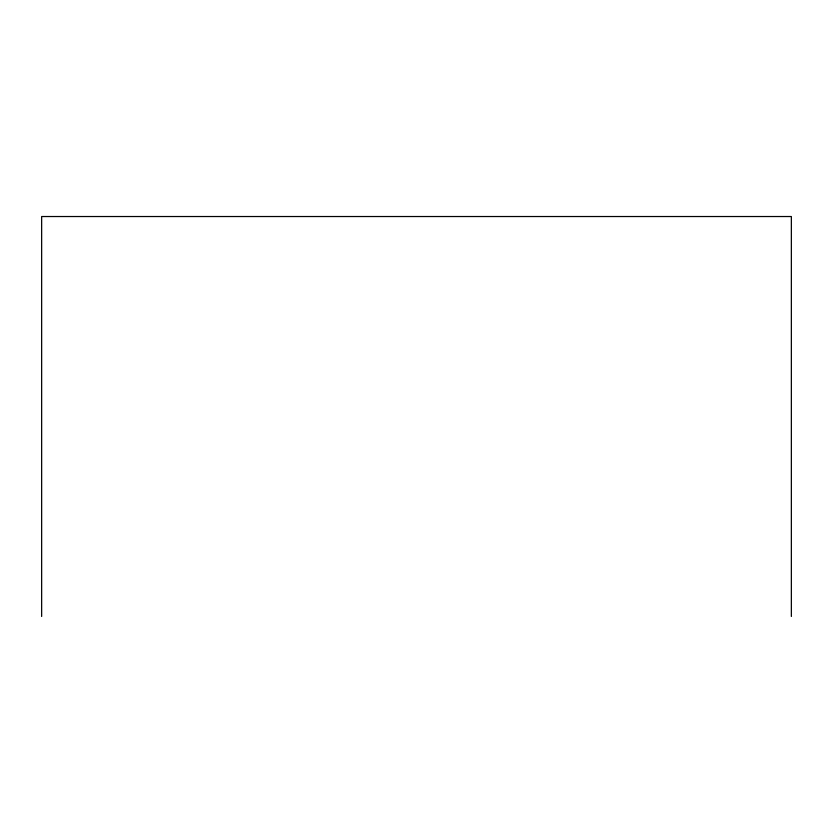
<?xml version="1.0" encoding="UTF-8"?>
<svg xmlns="http://www.w3.org/2000/svg" width="833" height="833" viewBox="0 0 833 833"><rect width="100%" height="100%" fill="white"/><g stroke="black" fill="none" stroke-linecap="round" stroke-linejoin="round"><path stroke-width="1.25" d="M791.35 616.472L791.35 216.528L41.65 216.528L41.65 616.472"/></g></svg>
